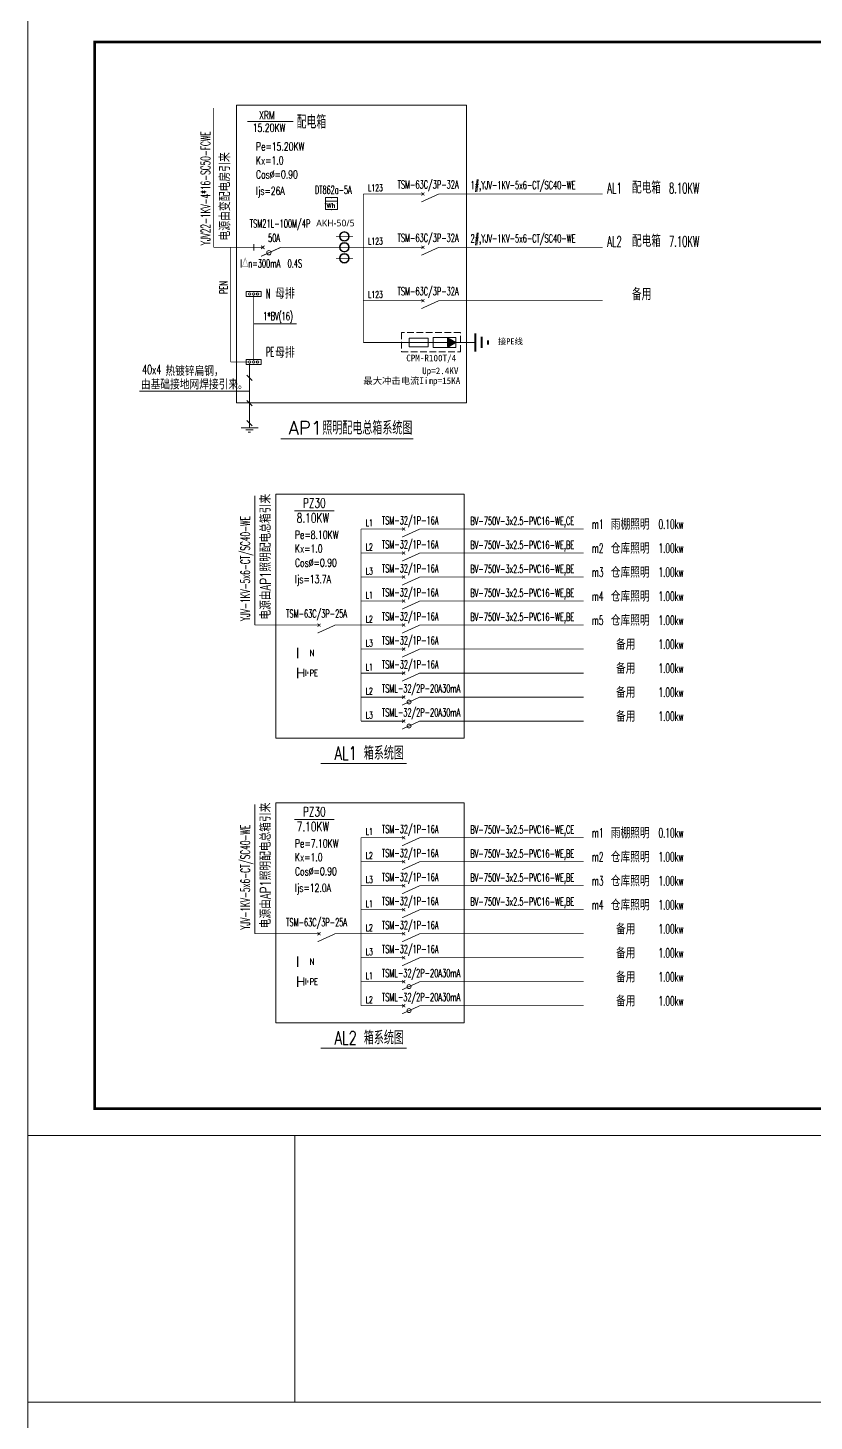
# Model space of a CAD drawing. Header units: inches. Extents: x -3272461 to -2504170, y 403793 to 1071042.
# Drawn here: x -3029802 to -3000340, y 846418 to 898656 of the extents above; entities that cross this region are included whole.
import ezdxf
from ezdxf.enums import TextEntityAlignment as Align

# ---------------------------------------------------------------- set-up
doc = ezdxf.new("R2010")
doc.units = ezdxf.units.IN
doc.header["$LTSCALE"] = 1000
doc.header["$MEASUREMENT"] = 0
doc.header["$PDSIZE"] = -5
doc.linetypes.add('CENTER2', pattern=[1.125, 0.75, -0.125, 0.125, -0.125])
doc.linetypes.add('DASH', pattern=[0.35, 0.25, -0.1])
doc.layers.get('0').update_dxf_attribs({"lineweight": 18})
for name, color, linetype, lineweight in [('1', 7, 'Continuous', 18), ('DOTLN', 2, 'Continuous', 18), ('DQ', 7, 'Continuous', 18), ('ELEMENT', 3, 'Continuous', 18), ('EQUIP', 3, 'Continuous', 18), ('EQUIP-动力', 3, 'Continuous', 18), ('EQUIP-照明', 3, 'Continuous', 18), ('PUB_TEXT', 7, 'Continuous', 18), ('PUB_TITLE', 153, 'Continuous', 18), ('SHTLN', 1, 'Continuous', 18), ('SIG_TEXT', 7, 'Continuous', 18), ('TEL_TEXT', 7, 'Continuous', 18), ('TH_WIRE2', 4, 'Continuous', 18), ('TQ', 3, 'Continuous', 18), ('WIRE-照明', 1, 'Continuous', 18), ('WIRE-系统', 4, 'Continuous', 18), ('XTT', 3, 'Continuous', 18), ('平面线', 7, 'Continuous', 18), ('电气', 7, 'Continuous', 18), ('系统层', 7, 'Continuous', 18)]:
    doc.layers.add(name, color=color, linetype=linetype, lineweight=lineweight)
doc.styles.add('-黑体', font='', dxfattribs={"width": 0.7})
doc.styles.add('_HZTXT', font='simplex.shx', dxfattribs={"width": 0.8, "bigfont": 'hztxt.shx'})
doc.styles.add('_SIMPLEX', font='simplex.shx', dxfattribs={"width": 0.8})
doc.styles.add('_TCH_DIM', font='simplex.shx', dxfattribs={"width": 0.7, "bigfont": 'gbcbig.shx'})
doc.styles.add('_TEL_DIM', font='simplex.shx', dxfattribs={"width": 0.8, "bigfont": 'hztxt.shx'})
doc.styles.add('_TXT', font='simplex.shx', dxfattribs={"width": 0.6})
doc.styles.add('HZ_SIMPLEX', font='simplex.shx', dxfattribs={"width": 0.6, "bigfont": 'hztxt.shx'})
doc.styles.get("Standard").update_dxf_attribs({"font": 'gbenor.shx', "bigfont": 'gbcbig.shx'})
doc.styles.add('黑体', font='', dxfattribs={"width": 0.8})
doc.styles.get('-黑体').set_extended_font_data('微软雅黑')
doc.styles.get('黑体').set_extended_font_data('黑体')

# ---------------------------------------------------------------- blocks, each defined once
blk = doc.blocks.new('M_M24')
for p, q in [((-0.25, -0.375), (0.25, -0.375)), ((-0.1875, -0.5), (0.1875, -0.5)), ((-0.0625, -0.625), (0.0625, -0.625))]:
    blk.add_line(p, q)
blk.add_lwpolyline([(0, 0), (0, -0.375)])
at = {"width": 0.8, "flags": 1}
blk.add_attdef('S', (0.25, -0.5), '', height=0.2, dxfattribs=at)
blk = doc.blocks.new('A$C00702A68')
at = {"layer": '1', "color": 7}
for points in [[(32, 1811, 64, 64, 0), (32, 1178, 64, 64, 0)], [(32, 633, 64, 64, 0), (32, 0, 64, 64, 0)]]:
    blk.add_lwpolyline(points, format="xyseb", dxfattribs=at)
at = {"layer": 'ELEMENT', "xscale": 960, "yscale": 960, "zscale": 960, "rotation": 90}
blk.add_blockref('M_M24', (32, 316), dxfattribs=at)
at = {"layer": 'PUB_TEXT', "style": '_TXT', "width": 0.6}
for s, p in [('N', (750, 1297)), ('PE', (750, 119))]:
    blk.add_text(s, height=384, dxfattribs=at).set_placement(p)
blk = doc.blocks.new('$element$00000576')
for points in [[(0, 0, 0.0233, 0.0233, 0), (0, -0.25, 0.0233, 0.0233, 0)], [(0, -1, 0.0233, 0.0233, 0), (0, -0.75, 0.0233, 0.0233, 0), (-0.25, -0.2, 0.0233, 0.0233, 0)], [(-0.047, -0.297, 0.0233, 0.0233, 0), (0.047, -0.203, 0.0233, 0.0233, 0)], [(-0.047, -0.203, 0.0233, 0.0233, 0), (0.047, -0.297, 0.0233, 0.0233, 0)]]:
    blk.add_lwpolyline(points, format="xyseb")
at = {"flags": 1}
blk.add_attdef('S', (0, 0), '', height=0.00000667, dxfattribs=at)
blk = doc.blocks.new('$element$00000525')
for points in [[(0, 0, 0.0233, 0.0233, 0), (0, -0.25, 0.0233, 0.0233, 0)], [(-0.25, -0.2, 0.0233, 0.0233, 0), (0, -0.75, 0.0233, 0.0233, 0), (0, -1, 0.0233, 0.0233, 0)], [(-0.047, -0.203, 0.0233, 0.0233, 0), (0.047, -0.297, 0.0233, 0.0233, 0)], [(0.047, -0.203, 0.0233, 0.0233, 0), (-0.047, -0.297, 0.0233, 0.0233, 0)]]:
    blk.add_lwpolyline(points, format="xyseb")
blk.add_circle((-0.151, -0.417), 0.0615)
at = {"flags": 1}
blk.add_attdef('S', (0, 0), '', height=0.00000667, dxfattribs=at)
blk = doc.blocks.new('$element$00000595')
for points in [[(0, 0, 0.0233, 0.0233, 0), (0, -0.25, 0.0233, 0.0233, 0)], [(-0.25, -0.2, 0.0233, 0.0233, 0), (0, -0.75, 0.0233, 0.0233, 0), (0, -1, 0.0233, 0.0233, 0)], [(-0.047, -0.203, 0.0233, 0.0233, 0), (0.047, -0.297, 0.0233, 0.0233, 0)], [(0.047, -0.203, 0.0233, 0.0233, 0), (-0.047, -0.297, 0.0233, 0.0233, 0)]]:
    blk.add_lwpolyline(points, format="xyseb")
blk.add_circle((-0.151, -0.417), 0.0615)
at = {"flags": 1}
blk.add_attdef('S', (0, 0), '', height=0.00000667, dxfattribs=at)
blk = doc.blocks.new('$equip$00001806')
for p, q in [((0.5, 1), (-0.5, 1)), ((-0.5, 1), (-0.5, 0)), ((-0.5, 0.7), (0.5, 0.7)), ((-0.5, 0), (0.5, 0)), ((0.5, 0), (0.5, 1))]:
    blk.add_line(p, q)
for p in [(-0.5, 0.5), (0, 1), (0, 0), (0.5, 0.5)]:
    blk.add_point(p)
at = {"color": 7, "style": '_TEL_DIM'}
blk.add_attdef('$TEXT$', text='', height=0.4, dxfattribs=at).set_placement((-0.03, 0.34), align=Align.MIDDLE_CENTER)
at = {"color": 7, "style": '_TEL_DIM', "flags": 1}
blk.add_attdef('A', text='', height=0.00002, dxfattribs=at).set_placement((0, 0), align=Align.MIDDLE_CENTER)
blk = doc.blocks.new('_SHTLN')
blk.add_line((0.4, 0.4), (-0.4, -0.4))
blk = doc.blocks.new('$equip$00001150')
blk.add_lwpolyline([(-0.45, 0, 0.1, 0.1, 1), (0.45, 0, 0.1, 0.1, 1)], format="xyseb", close=True)
blk.add_circle((0, 0), 0.5)
at = {"flags": 1}
blk.add_attdef('A', (0, 0), '', height=0.00002, dxfattribs=at)

msp = doc.modelspace()

# ---------------------------------------------------------------- hatches: boundary and pattern name
at = {"layer": '电气'}
h = msp.add_hatch(dxfattribs=at)
h.set_pattern_fill('ANSI31', color=256, style=0, pattern_type=0)
h.set_pattern_definition([(45, (0, 0), (-7.318555185, 7.318555185), [])])
h.paths.add_polyline_path([(-3013759.7, 886862.9), (-3014073.3, 887048.1), (-3014073.3, 886677.6)], flags=0)

# ---------------------------------------------------------------- linework, layer by layer
for points in [[(-3021066.3, 888775.4), (-3021066.3, 888587.8), (-3021627.3, 888587.8), (-3021627.3, 888775.4)], [(-3021066.3, 886224.1), (-3021066.3, 886036.5), (-3021627.3, 886036.5), (-3021627.3, 886224.1)]]:
    msp.add_lwpolyline(points, close=True)
for centre in [(-3021492.1, 888681.3), (-3021344.4, 888681.3), (-3021196.8, 888681.3), (-3021492.1, 886130), (-3021344.4, 886130), (-3021196.8, 886130)]:
    msp.add_circle(centre, 45.4)
at = {"layer": '1', "color": 7}
for p, q in [((-3021115.5, 888775.4), (-3021597.2, 888775.4)), ((-3021115.5, 886224.1), (-3021597.2, 886224.1))]:
    msp.add_line(p, q, dxfattribs=at)
at = {"layer": 'DOTLN', "color": 2, "linetype": 'DASH'}
msp.add_lwpolyline([(-3015801.5, 886514.9), (-3013585, 886514.9), (-3013585, 887239.4), (-3015801.5, 887239.4)], close=True, dxfattribs=at)
at = {"layer": 'DOTLN', "linetype": 'DASH'}
msp.add_lwpolyline([(-3013759.7, 886862.9), (-3014073.3, 887048.1), (-3014073.3, 886677.6), (-3013759.7, 886862.9)], dxfattribs=at)
at = {"layer": 'EQUIP'}
for p, q in [((-3021980.3, 895759), (-3021980.3, 884601.6)), ((-3013369, 895759), (-3021980.3, 895759)), ((-3013369, 884601.6), (-3013369, 895759)), ((-3021980.3, 884601.6), (-3013369, 884601.6)), ((-3021806.2, 883661.7), (-3021177.9, 883661.7)), ((-3013449.9, 881168.1), (-3020507.8, 881168.1)), ((-3020507.8, 872021), (-3020507.8, 881168.1)), ((-3013449.9, 881168.1), (-3013449.9, 872021)), ((-3020508.2, 872021), (-3013449.9, 872021)), ((-3013449.9, 869595.8), (-3020507.8, 869595.8)), ((-3020507.8, 861348.8), (-3020507.8, 869595.8)), ((-3013449.9, 869595.8), (-3013449.9, 861348.8)), ((-3020508.2, 861348.8), (-3013449.9, 861348.8))]:
    msp.add_line(p, q, dxfattribs=at)
for points in [[(-3018824.5, 871078.8, 40, 40, 0), (-3015606.2, 871078.8, 40, 40, 0)], [(-3018824.5, 860406.6, 40, 40, 0), (-3015606.2, 860406.6, 40, 40, 0)]]:
    msp.add_lwpolyline(points, format="xyseb", dxfattribs=at)
at = {"layer": 'PUB_TITLE'}
for points in [[(-2970402.2, 857130.6), (-2970402.2, 899130.6), (-3029802.2, 899130.6), (-3029802.2, 857130.6)], [(-2940702.2, 784130.6), (-2940702.2, 847130.6), (-3029802.2, 847130.6), (-3029802.2, 784130.6)]]:
    msp.add_lwpolyline(points, close=True, dxfattribs=at)
msp.add_lwpolyline([(-2971402.2, 858130.6, 100, 100, 0), (-2971402.2, 898130.6, 100, 100, 0), (-3027302.2, 898130.6, 100, 100, 0), (-3027302.2, 858130.6, 100, 100, 0)], format="xyseb", close=True, dxfattribs=at)
at = {"layer": 'SIG_TEXT'}
for p in [(-3025619.9, 885036.8), (-3025130.9, 885036.8)]:
    msp.add_line(p, (-3021493.9, 885036.8), dxfattribs=at)
at = {"layer": 'TEL_TEXT'}
for p, q in [((-3019860.2, 895140.7), (-3021575.8, 895140.7)), ((-3018324.4, 880545.2), (-3019813.4, 880545.2)), ((-3018324.4, 868972.9), (-3019813.4, 868972.9))]:
    msp.add_line(p, q, dxfattribs=at)
msp.add_lwpolyline([(-3021335, 890303.2, 26.3, 26.3, 0), (-3021335, 890553.5, 26.3, 26.3, 0)], format="xyseb", dxfattribs=at)
at = {"layer": 'TH_WIRE2', "linetype": 'CENTER2'}
msp.add_lwpolyline([(-3021493.9, 886061.9, 35, 35, 0), (-3021493.9, 883661.7, 35, 35, 0)], format="xyseb", dxfattribs=at)
at = {"layer": 'TQ', "color": 3}
msp.add_lwpolyline([(-3020332, 883247.6, 41.5, 41.5, 0), (-3015353.5, 883247.6, 41.5, 41.5, 0)], format="xyseb", dxfattribs=at)
at = {"layer": 'TQ'}
msp.add_lwpolyline([(-3029802.2, 847130.6), (-3019802.2, 847130.6), (-3019802.2, 857130.6), (-3029802.2, 857130.6)], close=True, dxfattribs=at)
at = {"layer": 'WIRE-照明'}
for p, q in [((-3021806.2, 883661.7), (-3021177.9, 883661.7)), ((-3021638.4, 883581.9), (-3021361.9, 883581.9)), ((-3021546.2, 883498.6), (-3021458.4, 883498.6))]:
    msp.add_line(p, q, dxfattribs=at)
for points in [[(-3014612.8, 886862.9, 41.4, 41.4, 0), (-3014073.3, 886862.9, 41.4, 41.4, 0)], [(-3013759.7, 886862.9, 41.4, 41.4, 0), (-3013030.7, 886862.9, 41.4, 41.4, 0)]]:
    msp.add_lwpolyline(points, format="xyseb", dxfattribs=at)
at = {"layer": 'WIRE-系统'}
for points in [[(-3022835.3, 890428.3, 26.3, 26.3, 0), (-3022835.3, 895653.8, 26.3, 26.3, 0)], [(-3017234.6, 886862.9, 28, 28, 0), (-3017234.6, 892428.4, 28, 28, 0)], [(-3017234.6, 892428.4, 28, 28, 0), (-3015299.3, 892428.4, 28, 28, 0)], [(-3014099.9, 892428.4, 28, 28, 0), (-3008264.2, 892428.4, 28, 28, 0)], [(-3022835.3, 890428.3, 26.3, 26.3, 0), (-3022046.2, 890428.3, 26.3, 26.3, 0)], [(-3022800.3, 890428.2, 26.3, 26.3, 0), (-3021335, 890428.2, 26.3, 26.3, 0)], [(-3022200.6, 890428.2, 26.3, 26.3, 0), (-3022200.6, 888116.2, 26.3, 26.3, 0)], [(-3022200.6, 890428.2, 26.3, 26.3, 0), (-3022200.6, 886130, 26.3, 26.3, 0)], [(-3019982.2, 890428.3, 33.8, 33.8, 0), (-3017234.6, 890428.4, 33.8, 33.8, 0)], [(-3017234.6, 890428.4, 28, 28, 0), (-3015299.9, 890428.4, 28, 28, 0)], [(-3014099.9, 890428.4, 28, 28, 0), (-3008264.2, 890428.4, 28, 28, 0)], [(-3021345.4, 888635.9, 26.3, 26.3, 0), (-3021345.4, 886175.4, 26.3, 26.3, 0)], [(-3017234.6, 888428.4, 28, 28, 0), (-3015299.3, 888428.4, 28, 28, 0)], [(-3014099.9, 888428.4, 28, 28, 0), (-3008264.2, 888428.4, 28, 28, 0)], [(-3022200.6, 886130, 26.3, 26.3, 0), (-3021537.4, 886130, 26.3, 26.3, 0)], [(-3021298.8, 876263, 28, 28, 0), (-3021298.8, 881117, 28, 28, 0)], [(-3017322.2, 879863.4, 28, 28, 0), (-3016019.7, 879863.4, 28, 28, 0)], [(-3017322.2, 879863.4, 28, 28, 0), (-3017322.2, 872662.6, 28, 28, 0)], [(-3014819.7, 879863.4, 28, 28, 0), (-3008975.2, 879863.4, 28, 28, 0)], [(-3017322.2, 878963.3, 28, 28, 0), (-3016019.7, 878963.3, 28, 28, 0)], [(-3014819.7, 878963.3, 28, 28, 0), (-3008975.2, 878963.3, 28, 28, 0)], [(-3017322.2, 878063.2, 28, 28, 0), (-3016019.7, 878063.2, 28, 28, 0)], [(-3014819.7, 878063.2, 28, 28, 0), (-3008975.2, 878063.2, 28, 28, 0)], [(-3017322.2, 877163.1, 28, 28, 0), (-3016019.7, 877163.1, 28, 28, 0)], [(-3014819.7, 877163.1, 28, 28, 0), (-3008975.2, 877163.1, 28, 28, 0)], [(-3021298.8, 876263, 28, 28, 0), (-3019189.9, 876263, 28, 28, 0)], [(-3017989.9, 876263, 28, 28, 0), (-3017322.2, 876263, 28, 28, 0)], [(-3017322.2, 876263, 28, 28, 0), (-3016019.7, 876263, 28, 28, 0)], [(-3014819.7, 876263, 28, 28, 0), (-3008975.2, 876263, 28, 28, 0)], [(-3017322.2, 875362.9, 28, 28, 0), (-3016019.7, 875362.9, 28, 28, 0)], [(-3014819.7, 875362.9, 28, 28, 0), (-3008975.2, 875362.9, 28, 28, 0)], [(-3017322.2, 874462.8, 28, 28, 0), (-3016019.7, 874462.8, 28, 28, 0)], [(-3014819.7, 874462.8, 28, 28, 0), (-3008975.2, 874462.8, 28, 28, 0)], [(-3017322.2, 873562.7, 28, 28, 0), (-3016019.7, 873562.7, 28, 28, 0)], [(-3014819.7, 873562.7, 28, 28, 0), (-3008975.2, 873562.7, 28, 28, 0)], [(-3017322.2, 872662.6, 28, 28, 0), (-3016019.7, 872662.6, 28, 28, 0)], [(-3014819.7, 872662.6, 28, 28, 0), (-3008975.2, 872662.6, 28, 28, 0)], [(-3021298.8, 864690.7, 28, 28, 0), (-3021298.8, 869544.7, 28, 28, 0)], [(-3017322.2, 868291.1, 28, 28, 0), (-3016019.7, 868291.1, 28, 28, 0)], [(-3017322.2, 868291.1, 28, 28, 0), (-3017322.2, 861990.4, 28, 28, 0)], [(-3014819.7, 868291.1, 28, 28, 0), (-3008975.2, 868291.1, 28, 28, 0)], [(-3017322.2, 867391, 28, 28, 0), (-3016019.7, 867391, 28, 28, 0)], [(-3014819.7, 867391, 28, 28, 0), (-3008975.2, 867391, 28, 28, 0)], [(-3017322.2, 866490.9, 28, 28, 0), (-3016019.7, 866490.9, 28, 28, 0)], [(-3014819.7, 866490.9, 28, 28, 0), (-3008975.2, 866490.9, 28, 28, 0)], [(-3017322.2, 865590.8, 28, 28, 0), (-3016019.7, 865590.8, 28, 28, 0)], [(-3014819.7, 865590.8, 28, 28, 0), (-3008975.2, 865590.8, 28, 28, 0)], [(-3021298.8, 864690.7, 28, 28, 0), (-3019189.9, 864690.7, 28, 28, 0)], [(-3017989.9, 864690.7, 28, 28, 0), (-3017322.2, 864690.7, 28, 28, 0)], [(-3017322.2, 864690.7, 28, 28, 0), (-3016019.7, 864690.7, 28, 28, 0)], [(-3014819.7, 864690.7, 28, 28, 0), (-3008975.2, 864690.7, 28, 28, 0)], [(-3017322.2, 863790.6, 28, 28, 0), (-3016019.7, 863790.6, 28, 28, 0)], [(-3014819.7, 863790.6, 28, 28, 0), (-3008975.2, 863790.6, 28, 28, 0)], [(-3017322.2, 862890.5, 28, 28, 0), (-3016019.7, 862890.5, 28, 28, 0)], [(-3014819.7, 862890.5, 28, 28, 0), (-3008975.2, 862890.5, 28, 28, 0)], [(-3017322.2, 861990.4, 28, 28, 0), (-3016019.7, 861990.4, 28, 28, 0)], [(-3014819.7, 861990.4, 28, 28, 0), (-3008975.2, 861990.4, 28, 28, 0)]]:
    msp.add_lwpolyline(points, format="xyseb", dxfattribs=at)
at = {"layer": 'XTT', "color": 3, "linetype": 'Continuous'}
for points in [[(-3018250, 890836.9, 21.9, 21.9, 0), (-3017617.3, 890836.9, 21.9, 21.9, 0)], [(-3018250, 890004.3, 21.9, 21.9, 0), (-3017617.3, 890004.3, 21.9, 21.9, 0)], [(-3017234.6, 886862.9, 41.4, 41.4, 0), (-3014612.8, 886862.9, 41.4, 41.4, 0)]]:
    msp.add_lwpolyline(points, format="xyseb", dxfattribs=at)
at = {"layer": '平面线'}
msp.add_line((-3019731.3, 887560.7), (-3021345.4, 887560.7), dxfattribs=at)
at = {"layer": '电气'}
msp.add_lwpolyline([(-3015512.1, 887021.4), (-3014797.2, 887021.4), (-3014797.2, 886691), (-3015512.1, 886691)], close=True, dxfattribs=at)
for points in [[(-3013030.7, 886516.9, 74.5, 74.5, 0), (-3013030.7, 887208.9, 74.5, 74.5, 0)], [(-3012797.9, 886650, 74.5, 74.5, 0), (-3012797.9, 887075.8, 74.5, 74.5, 0)], [(-3012565, 886783, 74.5, 74.5, 0), (-3012565, 886942.7, 74.5, 74.5, 0)]]:
    msp.add_lwpolyline(points, format="xyseb", dxfattribs=at)
at = {"layer": '系统层', "color": 1, "linetype": 'Continuous'}
msp.add_lwpolyline([(-3014612.8, 886677.6), (-3013759.7, 886677.6), (-3013759.7, 887048.1), (-3014612.8, 887048.1)], close=True, dxfattribs=at)

# ---------------------------------------------------------------- block references
at = {"layer": 'EQUIP-动力', "xscale": 450, "yscale": 450, "zscale": 450}
msp.add_blockref('$equip$00001806', (-3018429.8, 891840.5), dxfattribs=at).add_auto_attribs({'$TEXT$': 'Wh'})
at = {"layer": 'EQUIP-照明', "xscale": 355.2911504991353, "yscale": 355.2911504991353, "zscale": 355.2911504991353}
for p in [(-3017943.3, 890836.9), (-3017943.3, 890428.4), (-3017943.3, 890015.9)]:
    msp.add_blockref('$equip$00001150', p, dxfattribs=at)
at = {"layer": 'SHTLN', "xscale": 250, "yscale": 250, "zscale": 250, "rotation": 270}
for p in [(-3021493.9, 884585), (-3021493.9, 883836.7)]:
    msp.add_blockref('_SHTLN', p, dxfattribs=at)
at = {"layer": 'SIG_TEXT', "xscale": 250, "yscale": 250, "zscale": 250, "rotation": 270}
for p in [(-3021493.9, 885534.6), (-3021493.9, 884585), (-3021493.9, 883836.7)]:
    msp.add_blockref('_SHTLN', p, dxfattribs=at)
at = {"layer": 'TEL_TEXT', "rotation": 90}
for name, p, xscale, yscale, zscale in [('$element$00000576', (-3015299.3, 892428.4), 1200, 1200, 1200), ('$element$00000595', (-3021335, 890428.3), 1352.781320753216, 1352.781320753216, 1352.781320753216), ('$element$00000576', (-3015299.9, 890428.4), 1200, 1200, 1200), ('$element$00000576', (-3015299.3, 888428.4), 1200, 1200, 1200), ('$element$00000576', (-3016019.7, 879863.4), 1200, 1200, 1200), ('$element$00000576', (-3016019.7, 878963.3), 1200, 1200, 1200), ('$element$00000576', (-3016019.7, 878063.2), 1200, 1200, 1200), ('$element$00000576', (-3016019.7, 877163.1), 1200, 1200, 1200), ('$element$00000576', (-3019189.9, 876263), 1200, 1200, 1200), ('$element$00000576', (-3016019.7, 876263), 1200, 1200, 1200), ('$element$00000576', (-3016019.7, 875362.9), 1200, 1200, 1200), ('$element$00000576', (-3016019.7, 874462.8), 1200, 1200, 1200), ('$element$00000525', (-3016019.7, 873562.7), 1200, 1200, 1200), ('$element$00000525', (-3016019.7, 872662.6), 1200, 1200, 1200), ('$element$00000576', (-3016019.7, 868291.1), 1200, 1200, 1200), ('$element$00000576', (-3016019.7, 867391), 1200, 1200, 1200), ('$element$00000576', (-3016019.7, 866490.9), 1200, 1200, 1200), ('$element$00000576', (-3016019.7, 865590.8), 1200, 1200, 1200), ('$element$00000576', (-3019189.9, 864690.7), 1200, 1200, 1200), ('$element$00000576', (-3016019.7, 864690.7), 1200, 1200, 1200), ('$element$00000576', (-3016019.7, 863790.6), 1200, 1200, 1200), ('$element$00000525', (-3016019.7, 862890.5), 1200, 1200, 1200), ('$element$00000525', (-3016019.7, 861990.4), 1200, 1200, 1200)]:
    msp.add_blockref(name, p, dxfattribs=dict(at, xscale=xscale, yscale=yscale, zscale=zscale))
at = {"layer": 'TEL_TEXT', "xscale": 0.6344544384628534, "yscale": 0.6344544384628534, "zscale": 0.6344544384628534}
for p in [(-3019713.3, 874271.3), (-3019713.3, 862699)]:
    msp.add_blockref('A$C00702A68', p, dxfattribs=at)

# ---------------------------------------------------------------- texts
at = {"layer": 'DQ'}
for s, height, style, width, p in [('母排', 400, 'HZ_SIMPLEX', 0.8, (-3020537.1, 888501.1)), ('母排', 400, 'HZ_SIMPLEX', 0.8, (-3020537.1, 886286.6)), ('40x4', 350, '_SIMPLEX', 0.625, (-3025520.3, 885666.5)), ('热镀锌扁钢，', 350, 'HZ_SIMPLEX', 0.8, (-3024649.3, 885607.1)), ('由基础接地网焊接引来。', 350, 'HZ_SIMPLEX', 0.8, (-3025566.8, 885105.3))]:
    msp.add_text(s, height=height, dxfattribs=dict(at, style=style, width=width)).set_placement(p)
at = {"layer": 'EQUIP', "color": 3, "style": '_TCH_DIM'}
msp.add_text('AP1照明配电总箱系统图', height=500, dxfattribs=at).set_placement((-3020033.9, 883407.7))
at = {"layer": 'EQUIP', "style": '_TCH_DIM', "width": 0.705882}
for s, p in [('AL1', (-3018309.1, 871211.9, 6563.6)), ('AL2', (-3018309.1, 860539.7, 6563.6))]:
    msp.add_text(s, height=500, dxfattribs=at).set_placement(p)
at = {"layer": 'EQUIP', "style": '_TCH_DIM'}
for p in [(-3017212.6, 871215.4, 6563.6), (-3017212.6, 860543.2, 6563.6)]:
    msp.add_text('箱系统图', height=500, dxfattribs=at).set_placement(p)
at = {"layer": 'SIG_TEXT', "color": 7, "style": '_TEL_DIM'}
for s, height, width, p in [('AL1', 400, 0.576471, (-3008090.5, 892444.7)), ('配电箱', 450, 0.7, (-3007164.2, 892444.7)), ('8.10KW', 400, 0.576471, (-3005778.4, 892449)), ('AL2', 400, 0.576471, (-3008090.5, 890444.7)), ('配电箱', 450, 0.7, (-3007164.2, 890444.7)), ('7.10KW', 400, 0.576471, (-3005778.4, 890449)), ('备用', 450, 0.7, (-3007164.2, 888444.7))]:
    msp.add_text(s, height=height, dxfattribs=dict(at, width=width)).set_placement(p)
at = {"layer": 'SIG_TEXT', "style": '_TEL_DIM', "width": 0.544444}
msp.add_text('PEN', height=300, rotation=90, dxfattribs=at).set_placement((-3022317.4, 888679.8))
at = {"layer": 'SIG_TEXT', "style": '_TEL_DIM'}
for s, height, width, p in [('N', 360, 0.46875, (-3020879.4, 888514)), ('1*BV(16)', 300, 0.544444, (-3020984.4, 887696)), ('PE', 350, 0.46875, (-3020879.4, 886332.4))]:
    msp.add_text(s, height=height, dxfattribs=dict(at, width=width)).set_placement(p)
at = {"layer": 'TEL_TEXT'}
for s, height, style, width, p in [('XRM', 300, '_TCH_DIM', 0.705882, (-3021141.3, 895227.7, 7399.3)), ('配电箱', 500, '_TEL_DIM', 0.7, (-3019728.9, 894880.3)), ('15.20KW', 300, '_TCH_DIM', 0.705882, (-3021377.9, 894758.9, 7399.3)), ('Pe=15.20KW', 300, '_TCH_DIM', 0.705882, (-3021255.6, 894055, 7399.3)), ('Kx=1.0', 300, '_TCH_DIM', 0.705882, (-3021255.6, 893536.4, 7399.3)), ('Cos%%C=0.90', 300, '_TCH_DIM', 0.705882, (-3021255.6, 893008.9, 7399.3)), ('L123', 250, '_TEL_DIM', 0.544444, (-3017051.8, 892531.9)), ('TSM-63C/3P-32A', 300, '_TEL_DIM', 0.544444, (-3015946.6, 892630.7)), ('1#,YJV-1KV-5x6-CT/SC40-WE', 300, '_TEL_DIM', 0.544444, (-3013212.6, 892612.4)), ('Ijs=26A', 300, '_TCH_DIM', 0.705882, (-3021255.6, 892391.5, 7399.3)), ('DT862a-5A', 300, '_TEL_DIM', 0.535294, (-3019044.3, 892433.3)), ('TSM21L-100M/4P', 300, '_TEL_DIM', 0.576471, (-3021488, 891166.6)), ('50A', 300, '_TEL_DIM', 0.576471, (-3020802.6, 890628.5)), ('L123', 250, '_TEL_DIM', 0.544444, (-3017051.8, 890531.9)), ('TSM-63C/3P-32A', 300, '_TEL_DIM', 0.544444, (-3015946.6, 890630.7)), ('2#,YJV-1KV-5x6-CT/SC40-WE', 300, '_TEL_DIM', 0.544444, (-3013212.6, 890612.4)), ('I△n=300mA', 300, '_TEL_DIM', 0.576471, (-3021837.5, 889670.5)), ('0.4S', 300, '_TEL_DIM', 0.576471, (-3020072.2, 889670.5)), ('L123', 250, '_TEL_DIM', 0.544444, (-3017051.8, 888531.9)), ('TSM-63C/3P-32A', 300, '_TEL_DIM', 0.544444, (-3015946.6, 888630.7)), ('PZ30', 350, '_TCH_DIM', 0.705882, (-3019496.3, 880663.2, 7399.3)), ('8.10KW', 350, '_TCH_DIM', 0.705882, (-3019727.8, 880105.5, 7399.3)), ('L1', 250, '_TEL_DIM', 0.544444, (-3017139.7, 879966.9)), ('TSM-32/1P-16A', 300, '_TEL_DIM', 0.544444, (-3016537, 880041)), ('BV-750V-3x2.5-PVC16-WE,CE', 300, '_TEL_DIM', 0.544444, (-3013222.5, 880018.1)), ('m1', 350, '_TEL_DIM', 0.576471, (-3008665.7, 879871.4)), ('雨棚照明', 400, '_TEL_DIM', 0.7, (-3007959.2, 879844.1)), ('0.10kw', 350, '_TEL_DIM', 0.576471, (-3006171.8, 879871.4)), ('Pe=8.10KW', 300, '_TCH_DIM', 0.705882, (-3019794.6, 879499.5, 14798.6)), ('Kx=1.0', 300, '_TCH_DIM', 0.705882, (-3019794.6, 878980.9, 14798.6)), ('L2', 250, '_TEL_DIM', 0.544444, (-3017139.7, 879066.8)), ('TSM-32/1P-16A', 300, '_TEL_DIM', 0.544444, (-3016537, 879140.9)), ('BV-750V-3x2.5-PVC16-WE,BE', 300, '_TEL_DIM', 0.544444, (-3013222.5, 879118)), ('m2', 350, '_TEL_DIM', 0.576471, (-3008665.7, 878971.3)), ('仓库照明', 400, '_TEL_DIM', 0.7, (-3007959.2, 878944)), ('1.00kw', 350, '_TEL_DIM', 0.576471, (-3006171.8, 878971.3)), ('Cos%%C=0.90', 300, '_TCH_DIM', 0.705882, (-3019794.6, 878453.4, 14798.6)), ('Ijs=13.7A', 300, '_TCH_DIM', 0.705882, (-3019794.6, 877836, 14798.6)), ('L3', 250, '_TEL_DIM', 0.544444, (-3017139.7, 878166.7)), ('TSM-32/1P-16A', 300, '_TEL_DIM', 0.544444, (-3016537, 878240.8)), ('BV-750V-3x2.5-PVC16-WE,BE', 300, '_TEL_DIM', 0.544444, (-3013222.5, 878217.9)), ('m3', 350, '_TEL_DIM', 0.576471, (-3008665.7, 878071.2)), ('仓库照明', 400, '_TEL_DIM', 0.7, (-3007959.2, 878043.9)), ('1.00kw', 350, '_TEL_DIM', 0.576471, (-3006171.8, 878071.2)), ('TSM-32/1P-16A', 300, '_TEL_DIM', 0.544444, (-3016537, 877340.7)), ('BV-750V-3x2.5-PVC16-WE,BE', 300, '_TEL_DIM', 0.544444, (-3013222.5, 877317.8)), ('L1', 250, '_TEL_DIM', 0.544444, (-3017139.7, 877266.6)), ('m4', 350, '_TEL_DIM', 0.576471, (-3008665.7, 877171.1)), ('仓库照明', 400, '_TEL_DIM', 0.7, (-3007959.2, 877143.8)), ('1.00kw', 350, '_TEL_DIM', 0.576471, (-3006171.8, 877171.1)), ('TSM-63C/3P-25A', 300, '_TEL_DIM', 0.544444, (-3020125.4, 876543.3)), ('L2', 250, '_TEL_DIM', 0.544444, (-3017139.7, 876366.5)), ('TSM-32/1P-16A', 300, '_TEL_DIM', 0.544444, (-3016537, 876440.6)), ('BV-750V-3x2.5-PVC16-WE,BE', 300, '_TEL_DIM', 0.544444, (-3013222.5, 876417.7)), ('m5', 350, '_TEL_DIM', 0.576471, (-3008665.7, 876271)), ('仓库照明', 400, '_TEL_DIM', 0.7, (-3007959.2, 876243.7)), ('1.00kw', 350, '_TEL_DIM', 0.576471, (-3006171.8, 876271)), ('L3', 250, '_TEL_DIM', 0.544444, (-3017139.7, 875466.4)), ('TSM-32/1P-16A', 300, '_TEL_DIM', 0.544444, (-3016537, 875540.5)), ('备用', 400, '_TEL_DIM', 0.7, (-3007763.7, 875343.6)), ('1.00kw', 350, '_TEL_DIM', 0.576471, (-3006171.8, 875370.9)), ('TSM-32/1P-16A', 300, '_TEL_DIM', 0.544444, (-3016537, 874640.4)), ('L1', 250, '_TEL_DIM', 0.544444, (-3017139.7, 874566.3)), ('备用', 400, '_TEL_DIM', 0.7, (-3007763.7, 874443.5)), ('1.00kw', 350, '_TEL_DIM', 0.576471, (-3006171.8, 874470.8)), ('TSML-32/2P-20A30mA', 300, '_TEL_DIM', 0.544444, (-3016537, 873740.3)), ('备用', 400, '_TEL_DIM', 0.7, (-3007763.7, 873543.4)), ('L2', 250, '_TEL_DIM', 0.544444, (-3017139.7, 873666.2)), ('1.00kw', 350, '_TEL_DIM', 0.576471, (-3006171.8, 873570.7)), ('L3', 250, '_TEL_DIM', 0.544444, (-3017139.7, 872766.1)), ('TSML-32/2P-20A30mA', 300, '_TEL_DIM', 0.544444, (-3016537, 872840.2)), ('备用', 400, '_TEL_DIM', 0.7, (-3007763.7, 872643.3)), ('1.00kw', 350, '_TEL_DIM', 0.576471, (-3006171.8, 872670.6)), ('PZ30', 350, '_TCH_DIM', 0.705882, (-3019496.3, 869090.8, 7399.3)), ('7.10KW', 350, '_TCH_DIM', 0.705882, (-3019727.8, 868533.2, 7399.3)), ('TSM-32/1P-16A', 300, '_TEL_DIM', 0.544444, (-3016537, 868468.7)), ('BV-750V-3x2.5-PVC16-WE,CE', 300, '_TEL_DIM', 0.544444, (-3013222.5, 868445.8)), ('雨棚照明', 400, '_TEL_DIM', 0.7, (-3007959.2, 868271.8)), ('Pe=7.10KW', 300, '_TCH_DIM', 0.705882, (-3019794.6, 867927.1, 14798.6)), ('L1', 250, '_TEL_DIM', 0.544444, (-3017139.7, 868394.6)), ('m1', 350, '_TEL_DIM', 0.576471, (-3008665.7, 868299.1)), ('0.10kw', 350, '_TEL_DIM', 0.576471, (-3006171.8, 868299.1)), ('Kx=1.0', 300, '_TCH_DIM', 0.705882, (-3019794.6, 867408.6, 14798.6)), ('L2', 250, '_TEL_DIM', 0.544444, (-3017139.7, 867494.5)), ('TSM-32/1P-16A', 300, '_TEL_DIM', 0.544444, (-3016537, 867568.6)), ('BV-750V-3x2.5-PVC16-WE,BE', 300, '_TEL_DIM', 0.544444, (-3013222.5, 867545.7)), ('m2', 350, '_TEL_DIM', 0.576471, (-3008665.7, 867399)), ('仓库照明', 400, '_TEL_DIM', 0.7, (-3007959.2, 867371.6)), ('1.00kw', 350, '_TEL_DIM', 0.576471, (-3006171.8, 867399)), ('Cos%%C=0.90', 300, '_TCH_DIM', 0.705882, (-3019794.6, 866881.1, 14798.6)), ('L3', 250, '_TEL_DIM', 0.544444, (-3017139.7, 866594.4)), ('TSM-32/1P-16A', 300, '_TEL_DIM', 0.544444, (-3016537, 866668.5)), ('BV-750V-3x2.5-PVC16-WE,BE', 300, '_TEL_DIM', 0.544444, (-3013222.5, 866645.6)), ('m3', 350, '_TEL_DIM', 0.576471, (-3008665.7, 866498.9)), ('仓库照明', 400, '_TEL_DIM', 0.7, (-3007959.2, 866471.5)), ('1.00kw', 350, '_TEL_DIM', 0.576471, (-3006171.8, 866498.9)), ('Ijs=12.0A', 300, '_TCH_DIM', 0.705882, (-3019794.6, 866263.7, 14798.6)), ('TSM-32/1P-16A', 300, '_TEL_DIM', 0.544444, (-3016537, 865768.4)), ('L1', 250, '_TEL_DIM', 0.544444, (-3017139.7, 865694.3)), ('BV-750V-3x2.5-PVC16-WE,BE', 300, '_TEL_DIM', 0.544444, (-3013222.5, 865745.5)), ('m4', 350, '_TEL_DIM', 0.576471, (-3008665.7, 865598.8)), ('仓库照明', 400, '_TEL_DIM', 0.7, (-3007959.2, 865571.4)), ('1.00kw', 350, '_TEL_DIM', 0.576471, (-3006171.8, 865598.8)), ('TSM-63C/3P-25A', 300, '_TEL_DIM', 0.544444, (-3020125.4, 864970.9)), ('TSM-32/1P-16A', 300, '_TEL_DIM', 0.544444, (-3016537, 864868.3)), ('备用', 400, '_TEL_DIM', 0.7, (-3007763.7, 864671.3)), ('L2', 250, '_TEL_DIM', 0.544444, (-3017139.7, 864794.2)), ('1.00kw', 350, '_TEL_DIM', 0.576471, (-3006171.8, 864698.7)), ('L3', 250, '_TEL_DIM', 0.544444, (-3017139.7, 863894.1)), ('TSM-32/1P-16A', 300, '_TEL_DIM', 0.544444, (-3016537, 863968.2)), ('备用', 400, '_TEL_DIM', 0.7, (-3007763.7, 863771.2)), ('1.00kw', 350, '_TEL_DIM', 0.576471, (-3006171.8, 863798.6)), ('L1', 250, '_TEL_DIM', 0.544444, (-3017139.7, 862994)), ('TSML-32/2P-20A30mA', 300, '_TEL_DIM', 0.544444, (-3016537, 863068.1)), ('备用', 400, '_TEL_DIM', 0.7, (-3007763.7, 862871.1)), ('1.00kw', 350, '_TEL_DIM', 0.576471, (-3006171.8, 862898.5)), ('TSML-32/2P-20A30mA', 300, '_TEL_DIM', 0.544444, (-3016537, 862168)), ('L2', 250, '_TEL_DIM', 0.544444, (-3017139.7, 862093.9)), ('备用', 400, '_TEL_DIM', 0.7, (-3007763.7, 861971)), ('1.00kw', 350, '_TEL_DIM', 0.576471, (-3006171.8, 861998.4))]:
    msp.add_text(s, height=height, dxfattribs=dict(at, style=style, width=width)).set_placement(p)
for s, height, style, width, p in [('YJV22-1KV-4*16-SC50-FCWE', 350, '_TEL_DIM', 0.576471, (-3022970.8, 890505.5)), ('电源由变配电房引来', 400, '_HZTXT', 0.8, (-3022221.1, 890682.2)), ('YJV-1KV-5x6-CT/SC40-WE', 350, '_TEL_DIM', 0.576471, (-3021479.1, 876418)), ('电源由AP1照明配电总箱引来', 400, '_TEL_DIM', 0.7, (-3020698, 876469.4)), ('YJV-1KV-5x6-CT/SC40-WE', 350, '_TEL_DIM', 0.576471, (-3021479.1, 864845.7)), ('电源由AP1照明配电总箱引来', 400, '_TEL_DIM', 0.7, (-3020698, 864897.1))]:
    msp.add_text(s, height=height, rotation=90, dxfattribs=dict(at, style=style, width=width)).set_placement(p)
at = {"layer": 'TEL_TEXT', "color": 7}
for s, height, style, p in [('AKH-50/5', 250, '-黑体', (-3018994.8, 891213.4)), ('接PE线', 225, '黑体', (-3012188, 886788)), ('CPM-R100T/4', 250, '黑体', (-3015623.6, 886151.4)), ('Up=2.4KV', 250, '黑体', (-3015028.9, 885672.8))]:
    msp.add_text(s, height=height, dxfattribs=dict(at, style=style)).set_placement(p)
at = {"layer": 'TEL_TEXT', "color": 7, "insert": (-3017230.6, 885227.3), "char_height": 250, "width": 5627.107, "attachment_point": 7, "style": '黑体'}
msp.add_mtext('{\\W1;最大冲击电流Iimp=15KA }', dxfattribs=at)

doc.saveas('drawing.dxf')
